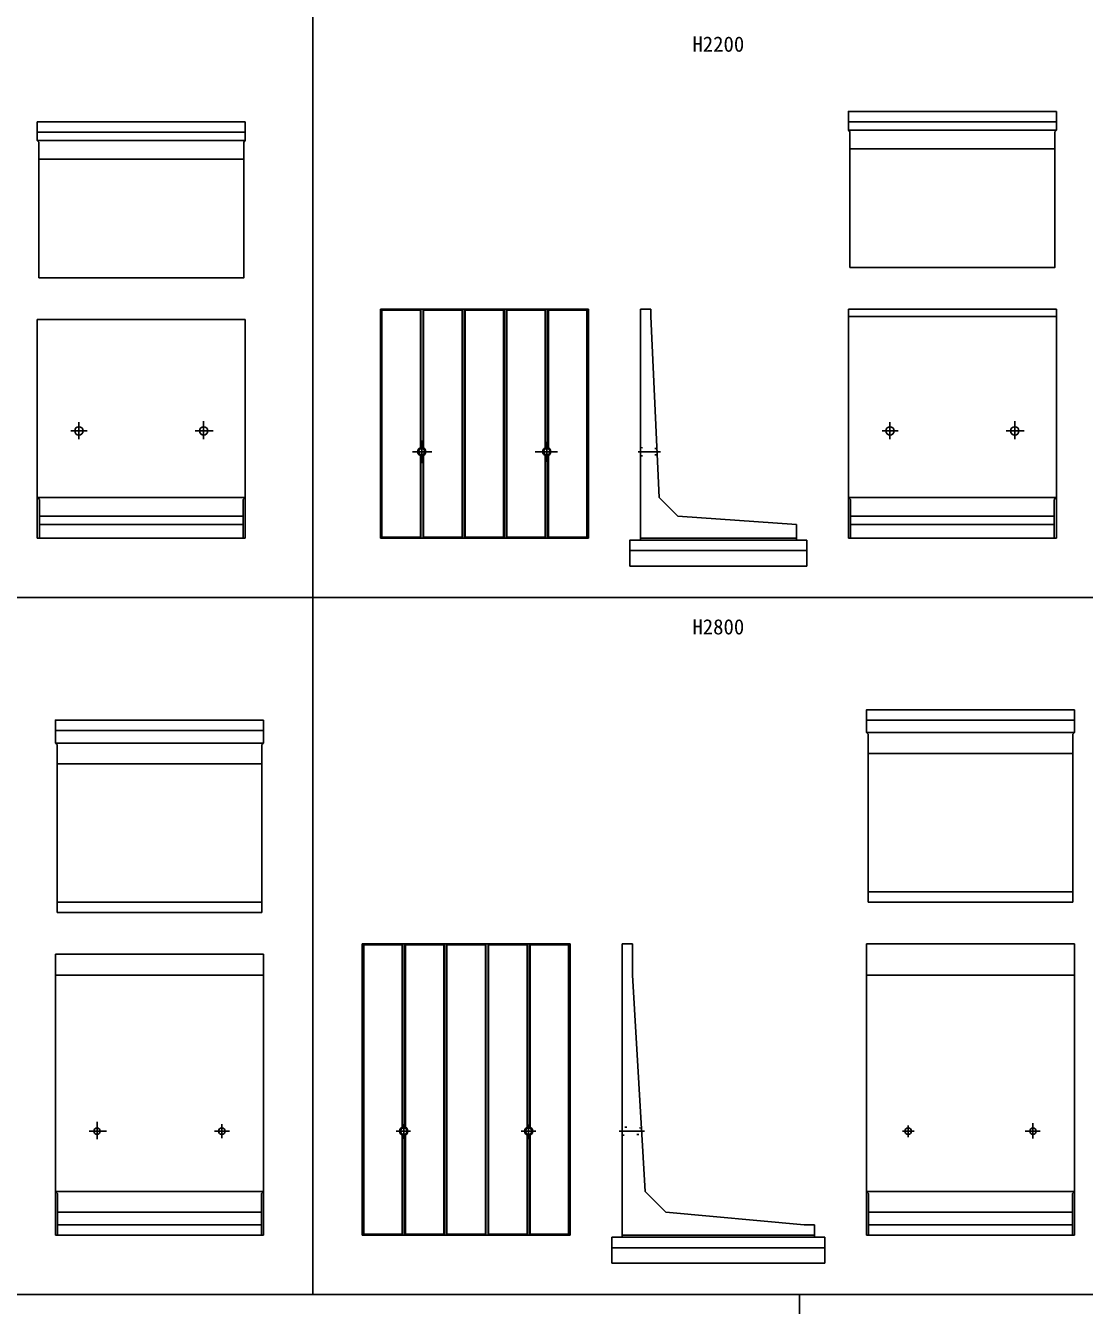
# Model space of a CAD drawing. Units: millimetres, scale not verified. Extents: x -67200 to 67200, y -23760 to 23760.
# Drawn here: x -28898 to -18715, y -1500 to 10800 of the extents above; entities that cross this region are included whole.
import ezdxf
from ezdxf.enums import TextEntityAlignment as Align

# ---------------------------------------------------------------- set-up
doc = ezdxf.new("R2010")
doc.units = ezdxf.units.MM
doc.header["$LTSCALE"] = 80
doc.linetypes.add('CHAIN1', pattern=[8, 5, -1, 1, -1])
doc.linetypes.add('DOTTED', pattern=[1.75, 0.25, -1.5])
for name, color, linetype, lineweight in [('0-0_CENTER', 7, 'CHAIN1', 25), ('0-4_HYO', 3, 'Continuous', 25), ('0-6_OUTLINE', 1, 'Continuous', 25), ('0-7_OUTLINE2', 4, 'DOTTED', 25), ('0-8_TXT', 7, 'Continuous', 25)]:
    doc.layers.add(name, color=color, linetype=linetype, lineweight=lineweight)
doc.styles.add('ＭＳ ゴシック', font='')
doc.styles.get('ＭＳ ゴシック').set_extended_font_data('MS Gothic')

msp = doc.modelspace()

# ---------------------------------------------------------------- linework, layer by layer
at = {"layer": '0-0_CENTER'}
for p, q in [((-28461.42, 6905.13), (-28304.64, 6905.13)), ((-28385.07, 6825.85), (-28385.07, 6987.62)), ((-27267.67, 6905.13), (-27093.22, 6905.13)), ((-27185.07, 6827.02), (-27185.07, 6999.32)), ((-20661.42, 6905.13), (-20504.64, 6905.13)), ((-20585.07, 6825.85), (-20585.07, 6987.62)), ((-19467.67, 6905.13), (-19293.22, 6905.13)), ((-19385.07, 6827.02), (-19385.07, 6999.32)), ((-25087.57, 6811.96), (-25087.57, 6596.61)), ((-23885.07, 6798.81), (-23885.07, 6606.4)), ((-24991.44, 6705.13), (-25176.93, 6705.13)), ((-23781.67, 6705.13), (-23997.97, 6705.13)), ((-23005.45, 6705.13), (-22793.12, 6705.13)), ((-28210.07, 265.44), (-28210.07, 98.23)), ((-19210.07, 251.22), (-19210.07, 105.73)), ((-28286.27, 175.13), (-28120.47, 175.13)), ((-27082.14, 175.13), (-26938.14, 175.13)), ((-27010.07, 243.14), (-27010.07, 108.84)), ((-25196.98, 175.13), (-25333.77, 175.13)), ((-25260.07, 242.49), (-25260.07, 100.4)), ((-23990.03, 175.13), (-24131.78, 175.13)), ((-24060.07, 239.22), (-24060.07, 97.16)), ((-23187.94, 175.13), (-22946.8, 175.13)), ((-20464.12, 175.13), (-20352.18, 175.13)), ((-20410.07, 228.71), (-20410.07, 117.44)), ((-19283.35, 175.13), (-19140.21, 175.13))]:
    msp.add_line(p, q, dxfattribs=at)
at = {"layer": '0-4_HYO'}
for points in [[(-33935.07, 5305.13), (-26135.07, 5305.13), (-26135.07, 10905.13), (-33935.07, 10905.13)], [(-26135.07, 5305.13), (-18335.07, 5305.13), (-18335.07, 10905.13), (-26135.07, 10905.13)], [(-33935.07, -1394.87), (-26135.07, -1394.87), (-26135.07, 5305.13), (-33935.07, 5305.13)], [(-26135.07, -1394.87), (-18335.07, -1394.87), (-18335.07, 5305.13), (-26135.07, 5305.13)], [(-30815.07, -9294.87), (-21455.07, -9294.87), (-21455.07, -1394.87), (-30815.07, -1394.87)], [(-21455.07, -9294.87), (-12095.07, -9294.87), (-12095.07, -1394.87), (-21455.07, -1394.87)]]:
    msp.add_lwpolyline(points, close=True, dxfattribs=at)
at = {"layer": '0-6_OUTLINE'}
for p, q in [((-18985.07, 9795.13), (-18985.07, 9975.13)), ((-26785.07, 9695.13), (-26785.07, 9875.13)), ((-20985.07, 9875.13), (-18985.07, 9875.13)), ((-28785.07, 9775.13), (-26785.07, 9775.13)), ((-20985.07, 9795.13), (-18985.07, 9795.13)), ((-20985.07, 9795.13), (-20970.07, 9780.13)), ((-20970.07, 8475.13), (-20970.07, 9780.13)), ((-19000.07, 9780.13), (-18985.07, 9795.13)), ((-28785.07, 9695.13), (-26785.07, 9695.13)), ((-28785.07, 9695.13), (-28770.07, 9680.13)), ((-28770.07, 8375.13), (-28770.07, 9680.13)), ((-26800.07, 9680.13), (-26785.07, 9695.13)), ((-20970.07, 9615.13), (-19000.07, 9615.13)), ((-28770.07, 9515.13), (-26800.07, 9515.13)), ((-25485.07, 8075.13), (-25485.07, 5875.13)), ((-25485.07, 8075.13), (-23485.07, 8075.13)), ((-25475.07, 8075.13), (-25475.07, 5875.13)), ((-25470.07, 8065.13), (-25475.07, 8075.13)), ((-25100.07, 8065.13), (-25100.07, 6743.13)), ((-25075.07, 8075.13), (-25075.07, 6743.13)), ((-25070.07, 8065.13), (-25075.07, 8075.13)), ((-24700.07, 8065.13), (-24700.07, 5885.13)), ((-24675.07, 8075.13), (-24675.07, 5875.13)), ((-24670.07, 8065.13), (-24675.07, 8075.13)), ((-24300.07, 8065.13), (-24300.07, 5885.13)), ((-24275.07, 8075.13), (-24275.07, 5875.13)), ((-24270.07, 8065.13), (-24275.07, 8075.13)), ((-24270.07, 8065.13), (-24270.07, 5885.13)), ((-23900.07, 8065.13), (-24270.07, 8065.13)), ((-23900.07, 8065.13), (-23900.07, 6742.21)), ((-23875.07, 8075.13), (-23875.07, 6743.86)), ((-23870.07, 8065.13), (-23875.07, 8075.13)), ((-23870.07, 8065.13), (-23870.07, 6742.21)), ((-23500.07, 8065.13), (-23870.07, 8065.13)), ((-23500.07, 8065.13), (-23500.07, 5885.13)), ((-23485.07, 8075.13), (-23485.07, 5875.13)), ((-22985.07, 8075.13), (-22885.07, 8075.13)), ((-22985.07, 8075.13), (-22985.07, 5855.13)), ((-22885.07, 8005.13), (-22885.07, 8075.13)), ((-22885.07, 8005.13), (-22805.07, 6265.13)), ((-20985.07, 8075.13), (-20985.07, 5875.13)), ((-18985.07, 8075.13), (-20985.07, 8075.13)), ((-18985.07, 8005.13), (-20985.07, 8005.13)), ((-18985.07, 8075.13), (-18985.07, 5875.13)), ((-28785.07, 7975.13), (-28785.07, 5875.13)), ((-26785.07, 7975.13), (-28785.07, 7975.13)), ((-26785.07, 7975.13), (-26785.07, 5875.13)), ((-25095.07, 6665.84), (-25095.07, 5875.13)), ((-25070.07, 6669.16), (-25070.07, 5885.13)), ((-23875.07, 6666.4), (-23875.07, 5875.13)), ((-23870.07, 6668.05), (-23870.07, 5885.13)), ((-28765.07, 6245.13), (-28785.07, 6265.13)), ((-28765.07, 6245.13), (-28765.07, 5875.13)), ((-26805.07, 6245.13), (-26805.07, 5875.13)), ((-22625.07, 6085.13), (-22805.07, 6265.13)), ((-20965.07, 6245.13), (-20985.07, 6265.13)), ((-20965.07, 6245.13), (-20965.07, 5875.13)), ((-19005.07, 6245.13), (-19005.07, 5875.13)), ((-28765.07, 6085.13), (-26805.07, 6085.13)), ((-21485.07, 6005.13), (-22625.07, 6085.13)), ((-20965.07, 6085.13), (-19005.07, 6085.13)), ((-28765.07, 6005.13), (-26805.07, 6005.13)), ((-21485.07, 6005.13), (-21485.07, 5855.13)), ((-20965.07, 6005.13), (-19005.07, 6005.13)), ((-28785.07, 5875.13), (-26785.07, 5875.13)), ((-23485.07, 5875.13), (-25485.07, 5875.13)), ((-25470.07, 5885.13), (-25475.07, 5875.13)), ((-25095.07, 5875.13), (-25100.07, 5885.13)), ((-24675.07, 5875.13), (-24670.07, 5885.13)), ((-24275.07, 5875.13), (-24270.07, 5885.13)), ((-23870.07, 5885.13), (-23875.07, 5875.13)), ((-22985.07, 5875.13), (-21485.07, 5875.13)), ((-21385.07, 5855.13), (-21385.07, 5605.13)), ((-20985.07, 5875.13), (-18985.07, 5875.13)), ((-21385.07, 5755.13), (-23085.07, 5755.13)), ((-21385.07, 5605.13), (-23085.07, 5605.13)), ((-18810.07, 4005.13), (-18810.07, 4225.13)), ((-26610.07, 3905.13), (-26610.07, 4125.13)), ((-20810.07, 4125.13), (-18810.07, 4125.13)), ((-28610.07, 4025.13), (-26610.07, 4025.13)), ((-20810.07, 4005.13), (-18810.07, 4005.13)), ((-20810.07, 4005.13), (-20795.07, 3990.13)), ((-20795.07, 2375.13), (-20795.07, 3990.13)), ((-18825.07, 3990.13), (-18810.07, 4005.13)), ((-18825.07, 2375.13), (-18825.07, 3990.13)), ((-28610.07, 3905.13), (-26610.07, 3905.13)), ((-28610.07, 3905.13), (-28595.07, 3890.13)), ((-28595.07, 2275.13), (-28595.07, 3890.13)), ((-26625.07, 3890.13), (-26610.07, 3905.13)), ((-26625.07, 2275.13), (-26625.07, 3890.13)), ((-28595.07, 3705.13), (-26625.07, 3705.13)), ((-20795.07, 3805.13), (-18825.07, 3805.13)), ((-20795.07, 2475.13), (-18825.07, 2475.13)), ((-28595.07, 2375.13), (-26625.07, 2375.13)), ((-20795.07, 2375.13), (-18825.07, 2375.13)), ((-28595.07, 2275.13), (-26625.07, 2275.13)), ((-25660.07, 1975.13), (-23660.07, 1975.13)), ((-25660.07, 1975.13), (-25660.07, -824.87)), ((-25650.07, 1975.13), (-25650.07, -824.87)), ((-25645.07, 1965.13), (-25650.07, 1975.13)), ((-25275.07, 1965.13), (-25270.07, 1975.13)), ((-25270.07, 1975.13), (-25270.07, 213.86)), ((-25245.07, 1965.13), (-25250.07, 1975.13)), ((-25250.07, 1975.13), (-25250.07, 213.86)), ((-24875.07, 1965.13), (-24870.07, 1975.13)), ((-24870.07, 1975.13), (-24870.07, -824.87)), ((-24845.07, 1965.13), (-24850.07, 1975.13)), ((-24850.07, 1975.13), (-24850.07, -824.87)), ((-24475.07, 1965.13), (-24470.07, 1975.13)), ((-24470.07, 1975.13), (-24470.07, -824.87)), ((-24450.07, 1975.13), (-24450.07, -824.87)), ((-24445.07, 1965.13), (-24450.07, 1975.13)), ((-24075.07, 1965.13), (-24070.07, 1975.13)), ((-24070.07, 1975.13), (-24070.07, 213.86)), ((-24050.07, 1975.13), (-24050.07, 213.86)), ((-23675.07, 1965.13), (-23670.07, 1975.13)), ((-23670.07, 1975.13), (-23670.07, -824.87)), ((-23660.07, 1975.13), (-23660.07, -824.87)), ((-23160.07, 1975.13), (-23060.07, 1975.13)), ((-23160.07, -844.87), (-23160.07, 1975.13)), ((-23060.07, 1675.13), (-23060.07, 1975.13)), ((-18810.07, 1975.13), (-20810.07, 1975.13)), ((-20810.07, 1975.13), (-20810.07, -824.87)), ((-18810.07, 1975.13), (-18810.07, -824.87)), ((-26610.07, 1875.13), (-28610.07, 1875.13)), ((-28610.07, 1875.13), (-28610.07, -824.87)), ((-26610.07, 1875.13), (-26610.07, -824.87)), ((-25275.07, 1965.13), (-25645.07, 1965.13)), ((-25645.07, 1965.13), (-25645.07, -814.87)), ((-25275.07, 1965.13), (-25275.07, 212.21)), ((-24875.07, 1965.13), (-25245.07, 1965.13)), ((-25245.07, 1965.13), (-25245.07, 212.21)), ((-24875.07, 1965.13), (-24875.07, -814.87)), ((-24475.07, 1965.13), (-24845.07, 1965.13)), ((-24845.07, 1965.13), (-24845.07, -814.87)), ((-24475.07, 1965.13), (-24475.07, -814.87)), ((-24075.07, 1965.13), (-24445.07, 1965.13)), ((-24445.07, 1965.13), (-24445.07, -814.87)), ((-24075.07, 1965.13), (-24075.07, 212.21)), ((-24045.07, 1965.13), (-24045.07, 212.21)), ((-23675.07, 1965.13), (-23675.07, -814.87)), ((-26610.07, 1675.13), (-28610.07, 1675.13)), ((-23060.07, 1675.13), (-22940.07, -404.87)), ((-18810.07, 1675.13), (-20810.07, 1675.13)), ((-25275.07, 138.05), (-25275.07, -814.87)), ((-25270.07, 136.4), (-25270.07, -824.87)), ((-25250.07, 136.4), (-25250.07, -824.87)), ((-25245.07, 138.05), (-25245.07, -814.87)), ((-24075.07, 138.05), (-24075.07, -814.87)), ((-24070.07, 136.4), (-24070.07, -824.87)), ((-24050.07, 136.4), (-24050.07, -824.87)), ((-24045.07, 138.05), (-24045.07, -814.87)), ((-28610.07, -404.87), (-26610.07, -404.87)), ((-28590.07, -424.87), (-28610.07, -404.87)), ((-28590.07, -424.87), (-28590.07, -824.87)), ((-26610.07, -404.87), (-26630.07, -424.87)), ((-26630.07, -424.87), (-26630.07, -824.87)), ((-22740.07, -604.87), (-22940.07, -404.87)), ((-20790.07, -424.87), (-20810.07, -404.87)), ((-20790.07, -424.87), (-20790.07, -824.87)), ((-18830.07, -424.87), (-18830.07, -824.87)), ((-28590.07, -604.87), (-26630.07, -604.87)), ((-21410.07, -724.87), (-22740.07, -604.87)), ((-20790.07, -604.87), (-18830.07, -604.87)), ((-28590.07, -724.87), (-26630.07, -724.87)), ((-21310.07, -724.87), (-21410.07, -724.87)), ((-21310.07, -724.87), (-21310.07, -844.87)), ((-20790.07, -724.87), (-18830.07, -724.87)), ((-28610.07, -824.87), (-26610.07, -824.87)), ((-23660.07, -824.87), (-25660.07, -824.87)), ((-25270.07, -824.87), (-25275.07, -814.87)), ((-25250.07, -824.87), (-25245.07, -814.87)), ((-24875.07, -814.87), (-25245.07, -814.87)), ((-24870.07, -824.87), (-24875.07, -814.87)), ((-24850.07, -824.87), (-24845.07, -814.87)), ((-24475.07, -814.87), (-24845.07, -814.87)), ((-24470.07, -824.87), (-24475.07, -814.87)), ((-24450.07, -824.87), (-24445.07, -814.87)), ((-24075.07, -814.87), (-24445.07, -814.87)), ((-24070.07, -824.87), (-24075.07, -814.87)), ((-24045.07, -814.87), (-24050.07, -824.87)), ((-23675.07, -814.87), (-24045.07, -814.87)), ((-23670.07, -824.87), (-23675.07, -814.87)), ((-21210.07, -844.87), (-23260.07, -844.87)), ((-23260.07, -844.87), (-23260.07, -1094.87)), ((-21310.07, -824.87), (-23160.07, -824.87)), ((-21210.07, -844.87), (-21210.07, -1094.87)), ((-20810.07, -824.87), (-18810.07, -824.87)), ((-21210.07, -944.87), (-23260.07, -944.87)), ((-21210.07, -1094.87), (-23260.07, -1094.87))]:
    msp.add_line(p, q, dxfattribs=at)
for points in [[(-20985.07, 9795.13), (-20985.07, 9975.13), (-18985.07, 9975.13)], [(-28785.07, 9695.13), (-28785.07, 9875.13), (-26785.07, 9875.13)], [(-20970.07, 8475.13), (-19000.07, 8475.13), (-19000.07, 9780.13)], [(-28770.07, 8375.13), (-26800.07, 8375.13), (-26800.07, 9680.13)], [(-25100.07, 8065.13), (-25470.07, 8065.13), (-25470.07, 5885.13)], [(-25100.07, 8065.13), (-25095.07, 8075.13), (-25095.07, 6744.42)], [(-24700.07, 8065.13), (-25070.07, 8065.13), (-25070.07, 6741.1)], [(-24700.07, 8065.13), (-24695.07, 8075.13), (-24695.07, 5875.13)], [(-24300.07, 8065.13), (-24670.07, 8065.13), (-24670.07, 5885.13)], [(-24300.07, 8065.13), (-24295.07, 8075.13), (-24295.07, 5875.13)], [(-23900.07, 8065.13), (-23895.07, 8075.13), (-23895.07, 6743.86)], [(-23500.07, 8065.13), (-23495.07, 8075.13), (-23495.07, 5875.13)], [(-25100.07, 6667.13), (-25100.07, 5885.13), (-25470.07, 5885.13)], [(-25075.07, 6667.13), (-25075.07, 5875.13), (-25070.07, 5885.13)], [(-23900.07, 6668.05), (-23900.07, 5885.13), (-24270.07, 5885.13)], [(-23895.07, 6666.4), (-23895.07, 5875.13), (-23900.07, 5885.13)], [(-28785.07, 6265.13), (-26785.07, 6265.13), (-26805.07, 6245.13)], [(-20985.07, 6265.13), (-18985.07, 6265.13), (-19005.07, 6245.13)], [(-24695.07, 5875.13), (-24700.07, 5885.13), (-25070.07, 5885.13)], [(-24295.07, 5875.13), (-24300.07, 5885.13), (-24670.07, 5885.13)], [(-23495.07, 5875.13), (-23500.07, 5885.13), (-23870.07, 5885.13)], [(-21385.07, 5855.13), (-23085.07, 5855.13), (-23085.07, 5605.13)], [(-20810.07, 4005.13), (-20810.07, 4225.13), (-18810.07, 4225.13)], [(-28610.07, 3905.13), (-28610.07, 4125.13), (-26610.07, 4125.13)], [(-23675.07, 1965.13), (-24045.07, 1965.13), (-24050.07, 1975.13)], [(-20810.07, -404.87), (-18810.07, -404.87), (-18830.07, -424.87)], [(-25275.07, -814.87), (-25645.07, -814.87), (-25650.07, -824.87)]]:
    msp.add_lwpolyline(points, dxfattribs=at)
for centre, radius in [((-28385.07, 6905.13), 40), ((-27185.07, 6905.13), 40), ((-20585.07, 6905.13), 40), ((-19385.07, 6905.13), 40), ((-25087.57, 6705.13), 40), ((-25087.57, 6705.13), 30), ((-23885.07, 6705.13), 40), ((-23885.07, 6705.13), 30), ((-28210.07, 175.13), 30), ((-27010.07, 175.13), 30), ((-25260.07, 175.13), 40), ((-25260.07, 175.13), 30), ((-24060.07, 175.13), 40), ((-24060.07, 175.13), 30), ((-20410.07, 175.13), 30), ((-19210.07, 175.13), 30)]:
    msp.add_circle(centre, radius, dxfattribs=at)
at = {"layer": '0-7_OUTLINE2'}
for p, q in [((-22826.68, 6735.13), (-22985.07, 6745.13)), ((-22985.07, 6665.13), (-22823.92, 6675.13)), ((-22975.26, 205.13), (-23160.07, 215.13)), ((-23160.07, 135.13), (-22971.8, 145.13))]:
    msp.add_line(p, q, dxfattribs=at)

# ---------------------------------------------------------------- texts
at = {"layer": '0-8_TXT', "style": 'ＭＳ ゴシック'}
for s, p in [('H2200', (-22485.07, 10505.13)), ('H2800', (-22485.07, 4905.13))]:
    msp.add_text(s, height=146.6, dxfattribs=at).set_placement(p, align=Align.BOTTOM_LEFT)

doc.saveas('drawing.dxf')
